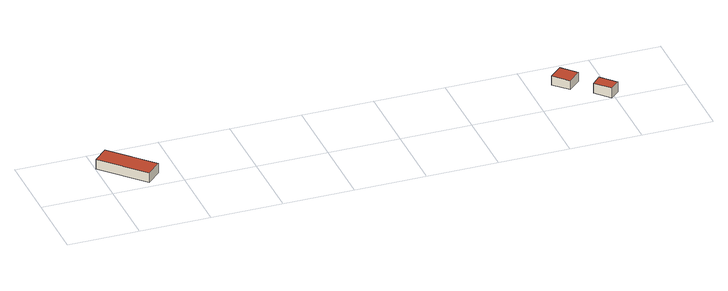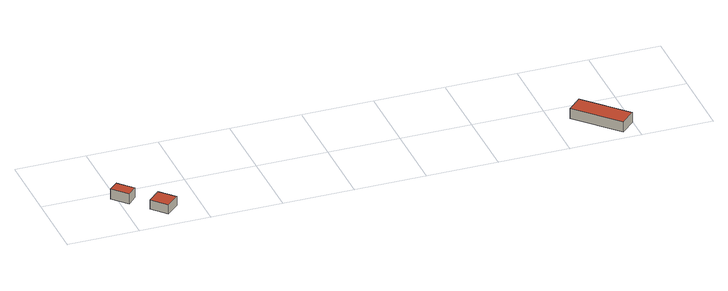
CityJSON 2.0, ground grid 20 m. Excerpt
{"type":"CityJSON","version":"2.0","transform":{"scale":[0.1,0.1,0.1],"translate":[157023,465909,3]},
"CityObjects":{
"building1":{"type":"Building","attributes":{"b3_dak_type":"multiple horizontal","b3_extrusie":"standard","b3_h_dak_50p":6.36,"b3_h_dak_70p":6.45,"b3_h_dak_max":6.51,"b3_h_dak_min":6,"b3_h_maaiveld":3.38,"b3_is_glas_dak":false,"b3_kas_warenhuis":false,"b3_kwaliteitsindicator":true,"b3_mutatie_ahn3_ahn4":false,"b3_mutatie_ahn4_ahn5":false,"b3_n_nok":0,"b3_n_vlakken":2,"b3_opp_buitenmuur":122,"b3_opp_dak_plat":82.52,"b3_opp_dak_schuin":0,"b3_opp_grond":82.52,"b3_opp_scheidingsmuur":0,"b3_rmse_lod12":0.205,"b3_rmse_lod13":0.205,"b3_rmse_lod22":0.161,"b3_t_run":55,"b3_val3dity_lod12":"[]","b3_val3dity_lod13":"[]","b3_val3dity_lod22":"[]","b3_volume_lod12":253.29,"b3_volume_lod13":253.29,"b3_volume_lod22":241.56,"geconstateerd":false,"oorspronkelijkbouwjaar":2005,"status":"Pand in gebruik"},"children":["building1-1"]},
"building1-1":{"type":"BuildingPart","parents":["building1"],"geometry":[{"type":"Solid","lod":"2.2","boundaries":[[[[0,1,2,3]],[[4,5,6,7]],[[7,6,1,0]],[[6,5,2,1]],[[5,4,3,2]],[[4,7,0,3]]]],"semantics":{"surfaces":[{"type":"GroundSurface"},{"type":"RoofSurface"},{"type":"WallSurface"}],"values":[[0,1,2,2,2,2]]}}]},
"building2":{"type":"Building","attributes":{"b3_dak_type":"horizontal","b3_extrusie":"standard","b3_h_dak_50p":6.3,"b3_h_dak_70p":6.3,"b3_h_dak_max":6.33,"b3_h_dak_min":6.24,"b3_h_maaiveld":3.62,"b3_is_glas_dak":false,"b3_kas_warenhuis":false,"b3_kwaliteitsindicator":true,"b3_mutatie_ahn3_ahn4":false,"b3_mutatie_ahn4_ahn5":false,"b3_n_nok":0,"b3_n_vlakken":1,"b3_opp_buitenmuur":54.96,"b3_opp_dak_plat":26.22,"b3_opp_dak_schuin":0,"b3_opp_grond":26.22,"b3_opp_scheidingsmuur":0,"b3_rmse_lod12":0.0275,"b3_rmse_lod13":0.0275,"b3_rmse_lod22":0.0255,"b3_t_run":19,"b3_val3dity_lod12":"[]","b3_val3dity_lod13":"[]","b3_val3dity_lod22":"[]","b3_volume_lod12":70.37,"b3_volume_lod13":70.37,"b3_volume_lod22":70.18,"geconstateerd":false,"oorspronkelijkbouwjaar":1999,"status":"Pand in gebruik"},"children":["building2-1"]},
"building2-1":{"type":"BuildingPart","parents":["building2"],"geometry":[{"type":"Solid","lod":"2.2","boundaries":[[[[8,9,10,11]],[[12,13,14,15]],[[15,14,9,8]],[[14,13,10,9]],[[13,12,11,10]],[[12,15,8,11]]]],"semantics":{"surfaces":[{"type":"GroundSurface"},{"type":"RoofSurface"},{"type":"WallSurface"}],"values":[[0,1,2,2,2,2]]}}]},
"building3":{"type":"Building","attributes":{"b3_dak_type":"horizontal","b3_extrusie":"standard","b3_h_dak_50p":6.48,"b3_h_dak_70p":6.49,"b3_h_dak_max":6.54,"b3_h_dak_min":6.44,"b3_h_maaiveld":3.5,"b3_is_glas_dak":false,"b3_kas_warenhuis":false,"b3_kwaliteitsindicator":true,"b3_mutatie_ahn3_ahn4":false,"b3_mutatie_ahn4_ahn5":false,"b3_n_nok":0,"b3_n_vlakken":1,"b3_opp_buitenmuur":53.78,"b3_opp_dak_plat":19.31,"b3_opp_dak_schuin":0,"b3_opp_grond":19.3,"b3_opp_scheidingsmuur":0,"b3_rmse_lod12":0.0225,"b3_rmse_lod13":0.0225,"b3_rmse_lod22":0.0211,"b3_t_run":15,"b3_val3dity_lod12":"[]","b3_val3dity_lod13":"[]","b3_val3dity_lod22":"[]","b3_volume_lod12":57.7,"b3_volume_lod13":57.7,"b3_volume_lod22":57.57,"geconstateerd":false,"oorspronkelijkbouwjaar":1999,"status":"Pand in gebruik"},"children":["building3-1"]},
"building3-1":{"type":"BuildingPart","parents":["building3"],"geometry":[{"type":"Solid","lod":"2.2","boundaries":[[[[16,17,18,19]],[[20,21,22,23]],[[23,22,17,16]],[[22,21,18,17]],[[21,20,19,18]],[[20,23,16,19]]]],"semantics":{"surfaces":[{"type":"GroundSurface"},{"type":"RoofSurface"},{"type":"WallSurface"}],"values":[[0,1,2,2,2,2]]}}]}
},
"vertices":[
[39,168,4],[147,56,4],[109,19,4],[1,131,4],[1,131,34],[109,19,34],[147,56,34],[39,168,34],
[1337,108,6],[1302,76,6],[1264,116,6],[1299,148,6],[1299,148,33],[1264,116,33],[1302,76,33],[1337,108,33],
[1416,24,5],[1391,1,5],[1353,40,5],[1378,65,5],[1378,65,35],[1353,40,35],[1391,1,35],[1416,24,35]
]}
